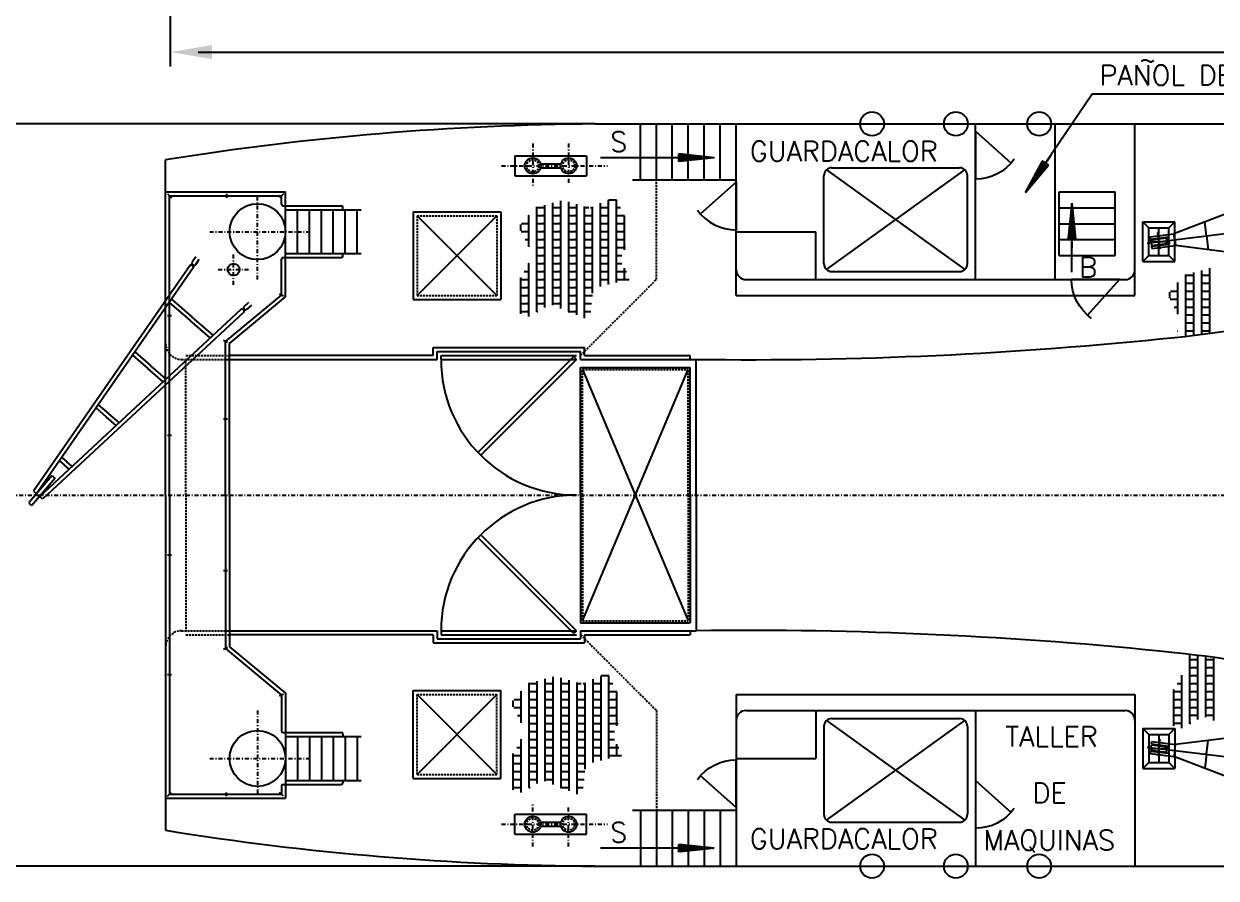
# Model space of a CAD drawing. Extents: x 598 to 1630, y 230 to 779.
# Drawn here: x 942.8 to 1092.2, y 473.5 to 580.5 of the extents above; entities that cross this region are included whole.
import ezdxf

# ---------------------------------------------------------------- set-up
doc = ezdxf.new("R2010")
doc.units = 0
doc.header["$MEASUREMENT"] = 0
for name, pattern in [('CONTINUA', [0]), ('RAYITAS', [0.375, 0.25, -0.125]), ('TRAZO_Y_PUNTO', [1, 0.5, -0.25, 0, -0.25])]:
    doc.linetypes.add(name, pattern=pattern)
doc.layers.get('0').update_dxf_attribs({"linetype": 'CONTINUOUS'})
for name, color, linetype in [('AMA25CON', 2, 'CONTINUA'), ('AMA25DISCON', 2, 'RAYITAS'), ('AMA25PTORAYA', 2, 'TRAZO_Y_PUNTO'), ('ROJ5CON', 1, 'CONTINUA')]:
    doc.layers.add(name, color=color, linetype=linetype)
doc.styles.add('ROMANS2-5', font='romans', dxfattribs={"height": 2.5})

# ---------------------------------------------------------------- blocks, each defined once
blk = doc.blocks.new('SOMBRA')
at = {"color": 0}
for p, q in [((-432, -710), (-432, 599)), ((-332, -654), (-332, 627)), ((-232, -627), (-232, 655)), ((-132, -667), (-132, 683)), ((-32, -707), (-32, 670)), ((68, -747), (68, 641)), ((168, -787), (168, 611)), ((268, -476), (268, 607)), ((368, -393), (368, 651)), ((468, -368), (468, 695)), ((470, 696), (568, 696)), ((568, -343), (568, 695)), ((-538, 496), (-532, 496)), ((-532, 106), (-532, 503)), ((-444, 596), (-332, 596)), ((-432, 496), (-332, 496)), ((-232, 596), (-132, 596)), ((-232, 496), (-132, 496)), ((-32, 596), (68, 596)), ((-32, 496), (68, 496)), ((168, 596), (220, 596)), ((168, 496), (268, 496)), ((243, 596), (268, 596)), ((368, 596), (468, 596)), ((368, 496), (468, 496)), ((568, 596), (618, 596)), ((568, 496), (668, 496)), ((668, 68), (668, 495)), ((-632, 307), (-632, 384)), ((-622, 396), (-532, 396)), ((-432, 396), (-332, 396)), ((-232, 396), (-132, 396)), ((-32, 396), (68, 396)), ((168, 396), (268, 396)), ((368, 396), (468, 396)), ((568, 396), (668, 396)), ((-627, 296), (-532, 296)), ((-577, 196), (-532, 196)), ((-432, 296), (-332, 296)), ((-432, 196), (-332, 196)), ((-232, 296), (-132, 296)), ((-232, 196), (-132, 196)), ((-32, 296), (68, 296)), ((-32, 196), (68, 196)), ((168, 296), (268, 296)), ((168, 196), (268, 196)), ((368, 296), (468, 296)), ((368, 196), (468, 196)), ((568, 296), (668, 296)), ((568, 196), (668, 196)), ((-432, 96), (-332, 96)), ((-232, 96), (-132, 96)), ((-32, 96), (68, 96)), ((168, 96), (268, 96)), ((368, 96), (468, 96)), ((568, 96), (681, 96)), ((-534, -104), (-532, -104)), ((-532, -766), (-532, -100)), ((-432, -4), (-332, -4)), ((-432, -104), (-332, -104)), ((-232, -4), (-132, -4)), ((-232, -104), (-132, -104)), ((-32, -4), (68, -4)), ((-32, -104), (68, -104)), ((168, -4), (268, -4)), ((168, -104), (268, -104)), ((368, -4), (468, -4)), ((368, -104), (468, -104)), ((568, -4), (636, -4)), ((568, -104), (635, -104)), ((-632, -734), (-632, -281)), ((-589, -204), (-532, -204)), ((-432, -204), (-332, -204)), ((-232, -204), (-132, -204)), ((-32, -204), (68, -204)), ((168, -204), (268, -204)), ((368, -204), (468, -204)), ((568, -204), (693, -204)), ((668, -318), (668, -161)), ((-645, -304), (-532, -304)), ((-632, -404), (-532, -404)), ((-432, -304), (-332, -304)), ((-432, -404), (-332, -404)), ((-232, -304), (-132, -304)), ((-232, -404), (-132, -404)), ((-32, -304), (68, -304)), ((-32, -404), (68, -404)), ((168, -304), (268, -304)), ((168, -404), (268, -404)), ((368, -304), (468, -304)), ((568, -304), (724, -304)), ((-632, -504), (-532, -504)), ((-432, -504), (-332, -504)), ((-232, -504), (-132, -504)), ((-32, -504), (68, -504)), ((168, -504), (265, -504)), ((-632, -604), (-532, -604)), ((-632, -704), (-532, -704)), ((-432, -604), (-332, -604)), ((-432, -704), (-421, -704)), ((-232, -604), (-132, -604)), ((-38, -704), (68, -704)), ((-32, -604), (68, -604)), ((168, -604), (255, -604)), ((168, -704), (245, -704))]:
    blk.add_line(p, q, dxfattribs=at)
blk = doc.blocks.new('PUERTA1')
for q in [(-448, -400), (0, -600)]:
    blk.add_line((0, 0), q)
blk.add_arc((0, 0), 600, 215.8984, 270)
blk = doc.blocks.new('*X9')
at = {"color": 0}
for p, q in [((553.35, 111.41), (554.09, 112.15)), ((553.37, 111.61), (554.07, 112.31)), ((553.39, 111.8), (554.06, 112.47)), ((553.41, 112), (554.04, 112.63)), ((553.43, 112.2), (554.02, 112.79)), ((553.46, 112.4), (554.01, 112.95)), ((553.48, 112.6), (553.99, 113.11)), ((553.5, 112.79), (553.97, 113.27)), ((553.52, 112.99), (553.96, 113.43)), ((553.54, 113.19), (553.94, 113.59)), ((553.56, 113.39), (553.92, 113.75)), ((553.58, 113.58), (553.91, 113.91)), ((553.6, 113.78), (553.89, 114.07)), ((553.62, 113.98), (553.87, 114.23)), ((553.64, 114.18), (553.86, 114.39)), ((553.67, 114.38), (553.84, 114.55)), ((553.69, 114.57), (553.82, 114.71)), ((553.71, 114.77), (553.81, 114.87)), ((553.73, 114.97), (553.79, 115.03)), ((553.75, 115.17), (553.77, 115.19)), ((552.87, 106.86), (554.48, 108.47)), ((552.89, 107.06), (554.46, 108.63)), ((552.91, 107.26), (554.44, 108.79)), ((552.93, 107.45), (554.43, 108.95)), ((552.95, 107.65), (554.41, 109.11)), ((552.97, 107.85), (554.39, 109.27)), ((552.99, 108.05), (554.38, 109.43)), ((553.02, 108.25), (554.36, 109.59)), ((553.04, 108.44), (554.34, 109.75)), ((553.06, 108.64), (554.33, 109.91)), ((553.08, 108.84), (554.31, 110.07)), ((553.1, 109.04), (554.29, 110.23)), ((553.12, 109.23), (554.28, 110.39)), ((553.14, 109.43), (554.26, 110.55)), ((553.16, 109.63), (554.24, 110.71)), ((553.18, 109.83), (554.23, 110.87)), ((553.2, 110.03), (554.21, 111.03)), ((553.23, 110.22), (554.19, 111.19)), ((553.25, 110.42), (554.18, 111.35)), ((553.27, 110.62), (554.16, 111.51)), ((553.29, 110.82), (554.14, 111.67)), ((553.31, 111.01), (554.13, 111.83)), ((553.33, 111.21), (554.11, 111.99)), ((552.6, 104.29), (554.7, 106.39)), ((552.62, 104.49), (554.68, 106.55)), ((552.62, 104.14), (554.71, 106.23)), ((552.64, 104.69), (554.66, 106.71)), ((552.66, 104.88), (554.65, 106.87)), ((552.68, 105.08), (554.63, 107.03)), ((552.7, 105.28), (554.61, 107.19)), ((552.72, 105.48), (554.6, 107.35)), ((552.74, 105.68), (554.58, 107.51)), ((552.76, 105.87), (554.56, 107.67)), ((552.79, 106.07), (554.55, 107.83)), ((552.8, 104.14), (554.73, 106.07)), ((552.81, 106.27), (554.53, 107.99)), ((552.83, 106.47), (554.51, 108.15)), ((552.85, 106.66), (554.5, 108.31)), ((552.98, 104.14), (554.75, 105.91)), ((553.15, 104.14), (554.76, 105.75)), ((553.33, 104.14), (554.78, 105.59)), ((553.51, 104.14), (554.8, 105.43)), ((553.68, 104.14), (554.82, 105.27)), ((553.86, 104.14), (554.83, 105.11)), ((554.04, 104.14), (554.85, 104.95)), ((554.21, 104.14), (554.87, 104.79)), ((554.39, 104.14), (554.88, 104.63)), ((554.57, 104.14), (554.9, 104.47)), ((554.74, 104.14), (554.92, 104.31)), ((554.92, 104.14), (554.93, 104.15))]:
    blk.add_line(p, q, dxfattribs=at)
blk = doc.blocks.new('FLECHA')
at = {"layer": 'AMA25CON'}
for p, q in [((0, 0), (-1.18, -11.14)), ((0, 0), (1.17, -11.14)), ((0, 0), (0, -14.08)), ((1.17, -11.14), (-1.18, -11.14))]:
    blk.add_line(p, q, dxfattribs=at)
blk.add_blockref('*X9', (-553.76, -115.28), dxfattribs=at)

msp = doc.modelspace()

# ---------------------------------------------------------------- linework, layer by layer
at = {"layer": 'AMA25CON'}
for p, q in [((961.1, 665.44), (961.1, 575.2)), ((964.6, 577), (1357, 577)), ((1082.88, 575.82), (1082.95, 575.94)), ((1082.95, 575.94), (1083.07, 575.99)), ((1083.07, 575.99), (1083.18, 576.02)), ((1083.18, 576.02), (1083.4, 576.05)), ((1083.4, 576.05), (1083.52, 576.02)), ((1083.52, 576.02), (1083.64, 575.96)), ((1083.64, 575.96), (1083.75, 575.9)), ((1083.75, 575.9), (1083.87, 575.82)), ((1083.87, 575.82), (1083.99, 575.79)), ((1083.99, 575.79), (1084.11, 575.79)), ((1084.11, 575.79), (1084.23, 575.82)), ((1084.23, 575.82), (1084.35, 575.9)), ((1084.35, 575.9), (1084.44, 575.96)), ((1076.69, 571.72), (1068.32, 559.41)), ((1120.13, 571.72), (1076.69, 571.72)), ((1014.34, 568), (920.23, 568)), ((1020.06, 561), (1020.06, 568)), ((1022.06, 561), (1022.06, 568)), ((1024.06, 561), (1024.06, 568)), ((1026.06, 561), (1026.06, 568)), ((1028.06, 561), (1028.06, 568)), ((1030.06, 561), (1030.06, 568)), ((1004.31, 564), (1013.31, 564)), ((1004.31, 564), (1004.31, 561.5)), ((1013.31, 564), (1013.31, 561.5)), ((1029.32, 563.77), (1015.07, 563.77)), ((1029.32, 563.77), (1015.07, 563.77)), ((1083.58, 553.07), (1174.08, 564.18)), ((1007.53, 563), (1010.09, 563)), ((1007.53, 562.5), (1010.09, 562.5)), ((1043.4, 549.75), (1060.72, 562.25)), ((1043.4, 562.25), (1060.72, 549.75)), ((1044.06, 562.5), (1060.06, 562.5)), ((1004.31, 561.5), (1013.31, 561.5)), ((1019.06, 561), (1032.06, 561)), ((1043.06, 550.5), (1043.06, 561.5)), ((1061.06, 550.5), (1061.06, 561.5)), ((960.54, 559.5), (960.54, 559.5)), ((960.79, 559.25), (961.29, 558.75)), ((968.17, 559.25), (968.17, 558.75)), ((975.31, 559.25), (974.81, 558.75)), ((1072.56, 551.5), (1072.56, 559.5)), ((1072.56, 559.5), (1079.56, 559.5)), ((1079.56, 551.5), (1079.56, 559.5)), ((961.04, 521.5), (961.04, 559)), ((961.04, 559), (975.06, 559)), ((975.06, 557.95), (975.06, 559)), ((975.26, 557.75), (982.56, 557.75)), ((982.76, 557.25), (982.76, 557.55)), ((1007.07, 544.45), (1007.07, 557.54)), ((1008.07, 545), (1008.07, 557.82)), ((1009.07, 545.28), (1009.07, 558.1)), ((1010.07, 544.88), (1010.07, 558.38)), ((1011.07, 544.48), (1011.07, 558.25)), ((1012.07, 544.08), (1012.07, 557.96)), ((1013.07, 543.68), (1013.07, 557.66)), ((1014.07, 546.78), (1014.07, 557.62)), ((1015.07, 547.61), (1015.07, 558.06)), ((1016.07, 547.87), (1016.07, 558.5)), ((1016.09, 558.51), (1017.06, 558.51)), ((1017.07, 548.12), (1017.07, 558.5)), ((1074.14, 549.42), (1074.14, 558.07)), ((975.56, 557.25), (985.06, 557.25)), ((977.06, 551.75), (977.06, 557.25)), ((978.56, 551.75), (978.56, 557.25)), ((980.06, 551.75), (980.06, 557.25)), ((981.56, 551.75), (981.56, 557.25)), ((983.06, 551.75), (983.06, 557.25)), ((984.56, 551.75), (984.56, 557.25)), ((991.56, 557), (991.56, 546)), ((991.56, 557), (1002.56, 557)), ((1002.06, 556.5), (992.06, 546.5)), ((992.06, 556.5), (1002.06, 546.5)), ((1002.56, 557), (1002.56, 546)), ((1006.01, 556.51), (1006.07, 556.51)), ((1006.07, 552.61), (1006.07, 556.58)), ((1006.95, 557.51), (1008.07, 557.51)), ((1007.07, 556.51), (1008.07, 556.51)), ((1009.07, 557.51), (1010.07, 557.51)), ((1009.07, 556.51), (1010.07, 556.51)), ((1011.07, 557.51), (1012.07, 557.51)), ((1011.07, 556.51), (1012.07, 556.51)), ((1013.07, 557.51), (1013.59, 557.51)), ((1013.07, 556.51), (1014.07, 556.51)), ((1013.82, 557.51), (1014.07, 557.51)), ((1015.07, 557.51), (1016.07, 557.51)), ((1015.07, 556.51), (1016.07, 556.51)), ((1017.07, 557.51), (1017.56, 557.51)), ((1017.07, 556.51), (1018.06, 556.51)), ((1018.07, 552.23), (1018.07, 556.5)), ((1072.56, 557.5), (1079.56, 557.5)), ((1093.69, 556.83), (1086.95, 554.24)), ((1005.07, 554.62), (1005.07, 555.39)), ((1005.17, 555.51), (1006.07, 555.51)), ((1007.07, 555.51), (1008.07, 555.51)), ((1009.07, 555.51), (1010.07, 555.51)), ((1011.07, 555.51), (1012.07, 555.51)), ((1013.07, 555.51), (1014.07, 555.51)), ((1015.07, 555.51), (1016.07, 555.51)), ((1017.07, 555.51), (1018.07, 555.51)), ((1072.56, 555.5), (1079.56, 555.5)), ((1083.06, 555.75), (1087.06, 555.75)), ((1083.81, 555), (1083.06, 555.75)), ((1083.06, 550.75), (1083.06, 555.75)), ((1083.81, 555), (1086.31, 555)), ((1083.81, 551.5), (1083.81, 555)), ((1085.06, 551.5), (1085.06, 555)), ((1086.31, 555), (1087.06, 555.75)), ((1086.31, 551.5), (1086.31, 555)), ((1087.06, 550.75), (1087.06, 555.75)), ((1091.02, 553.98), (1090.8, 555.72)), ((1005.12, 554.51), (1006.07, 554.51)), ((1005.62, 553.51), (1006.07, 553.51)), ((1007.07, 554.51), (1008.07, 554.51)), ((1007.07, 553.51), (1008.07, 553.51)), ((1009.07, 554.51), (1010.07, 554.51)), ((1009.07, 553.51), (1010.07, 553.51)), ((1011.07, 554.51), (1012.07, 554.51)), ((1011.07, 553.51), (1012.07, 553.51)), ((1013.07, 554.51), (1014.07, 554.51)), ((1013.07, 553.51), (1014.07, 553.51)), ((1015.07, 554.51), (1016.07, 554.51)), ((1015.07, 553.51), (1016.07, 553.51)), ((1017.07, 554.51), (1018.07, 554.51)), ((1017.07, 553.51), (1018.07, 553.51)), ((1072.56, 553.5), (1079.56, 553.5)), ((1083.81, 553.25), (1086.31, 553.25)), ((1083.98, 553.87), (1086.95, 554.24)), ((1084.01, 553.57), (1083.98, 553.87)), ((1084.01, 553.57), (1086.25, 553.85)), ((1084.02, 553.47), (1086.01, 553.72)), ((1084.07, 553.13), (1084.02, 553.47)), ((1084.07, 553.13), (1084.11, 552.78)), ((1085.06, 553.25), (1084.92, 554.38)), ((1085.06, 553.25), (1085.17, 552.33)), ((1086.09, 553.02), (1086.01, 553.72)), ((1086.3, 553.4), (1086.25, 553.85)), ((1086.3, 553.4), (1086.36, 552.95)), ((1087.04, 553.49), (1086.95, 554.24)), ((1087.04, 553.49), (1087.14, 552.75)), ((1091.02, 553.98), (1091.23, 552.24)), ((975.56, 551.75), (985.06, 551.75)), ((982.76, 551.45), (982.76, 551.75)), ((1007.07, 552.51), (1008.07, 552.51)), ((1009.07, 552.51), (1010.07, 552.51)), ((1011.07, 552.51), (1012.07, 552.51)), ((1013.07, 552.51), (1014.07, 552.51)), ((1015.07, 552.51), (1016.07, 552.51)), ((1017.07, 552.51), (1018.2, 552.51)), ((1084.11, 552.78), (1086.09, 553.02)), ((1084.12, 552.68), (1086.36, 552.95)), ((1084.12, 552.68), (1084.16, 552.38)), ((1084.16, 552.38), (1087.14, 552.75)), ((1094.3, 551.86), (1087.14, 552.75)), ((963.58, 550.24), (943.99, 521.99)), ((964.33, 551.33), (963.86, 550.66)), ((963.87, 550.28), (963.95, 550.21)), ((963.9, 550.39), (963.97, 550.33)), ((964.71, 551.01), (964.27, 550.36)), ((975.06, 546.56), (975.06, 551.05)), ((975.26, 551.25), (982.56, 551.25)), ((1006.05, 550.51), (1006.07, 550.51)), ((1006.07, 543.89), (1006.07, 550.55)), ((1007.07, 551.51), (1008.07, 551.51)), ((1007.07, 550.51), (1008.07, 550.51)), ((1009.07, 551.51), (1010.07, 551.51)), ((1009.07, 550.51), (1010.07, 550.51)), ((1011.07, 551.51), (1012.07, 551.51)), ((1011.07, 550.51), (1012.07, 550.51)), ((1013.07, 551.51), (1014.07, 551.51)), ((1013.07, 550.51), (1014.07, 550.51)), ((1015.07, 551.51), (1016.07, 551.51)), ((1015.07, 550.51), (1016.07, 550.51)), ((1017.07, 551.51), (1017.75, 551.51)), ((1017.07, 550.51), (1017.74, 550.51)), ((1072.56, 551.5), (1079.56, 551.5)), ((1083.06, 550.75), (1083.81, 551.5)), ((1083.06, 550.75), (1087.06, 550.75)), ((1083.81, 551.5), (1086.31, 551.5)), ((1087.06, 550.75), (1086.31, 551.5)), ((963.98, 549.95), (944.37, 521.66)), ((1005.07, 544.21), (1005.07, 548.74)), ((1005.49, 549.51), (1006.07, 549.51)), ((1007.07, 549.51), (1008.07, 549.51)), ((1009.07, 549.51), (1010.07, 549.51)), ((1011.07, 549.51), (1012.07, 549.51)), ((1013.07, 549.51), (1014.07, 549.51)), ((1015.07, 549.51), (1016.07, 549.51)), ((1017.07, 549.51), (1018.32, 549.51)), ((1018.07, 548.37), (1018.07, 549.94)), ((1032.06, 546.5), (1032.06, 549.75)), ((1044.06, 549.5), (1060.06, 549.5)), ((1082.06, 546.5), (1082.06, 549.75)), ((1088.31, 549.06), (1089.43, 549.06)), ((1088.43, 541.4), (1088.43, 549.09)), ((1089.43, 541.52), (1089.43, 549.37)), ((1090.43, 541.64), (1090.43, 549.65)), ((1090.43, 549.06), (1091.43, 549.06)), ((1091.43, 541.77), (1091.43, 549.93)), ((1004.94, 548.51), (1006.07, 548.51)), ((1005.07, 547.51), (1006.07, 547.51)), ((1007.07, 548.51), (1008.07, 548.51)), ((1007.07, 547.51), (1008.07, 547.51)), ((1009.07, 548.51), (1010.07, 548.51)), ((1009.07, 547.51), (1010.07, 547.51)), ((1011.07, 548.51), (1012.07, 548.51)), ((1011.07, 547.51), (1012.07, 547.51)), ((1013.07, 548.51), (1014.07, 548.51)), ((1013.07, 547.51), (1014.07, 547.51)), ((1015.07, 548.51), (1016.07, 548.51)), ((1017.07, 548.51), (1018.63, 548.51)), ((1087.37, 548.06), (1087.43, 548.06)), ((1087.43, 544.16), (1087.43, 548.13)), ((1088.43, 548.06), (1089.43, 548.06)), ((1090.43, 548.06), (1091.43, 548.06)), ((960.99, 545.63), (963.56, 543.4)), ((961.27, 546.05), (963.88, 543.78)), ((968.06, 540.73), (975.06, 546.56)), ((970.92, 545.62), (970.35, 545.09)), ((975.31, 546.44), (974.81, 546.68)), ((991.56, 546), (1002.56, 546)), ((1005.07, 546.51), (1006.07, 546.51)), ((1007.07, 546.51), (1008.07, 546.51)), ((1009.07, 546.51), (1010.07, 546.51)), ((1011.07, 546.51), (1012.07, 546.51)), ((1013.07, 546.51), (1014.04, 546.51)), ((1032.06, 546.5), (1082.06, 546.5)), ((1086.43, 546.17), (1086.43, 546.94)), ((1086.48, 546.06), (1087.43, 546.06)), ((1086.53, 547.06), (1087.43, 547.06)), ((1088.43, 547.06), (1089.43, 547.06)), ((1088.43, 546.06), (1089.43, 546.06)), ((1090.43, 547.06), (1091.43, 547.06)), ((1090.43, 546.06), (1091.43, 546.06)), ((969.98, 544.75), (944.75, 521.33)), ((970.32, 544.39), (945.13, 521.01)), ((970.32, 544.69), (970.24, 544.75)), ((970.42, 544.73), (970.35, 544.79)), ((971.3, 545.3), (970.69, 544.73)), ((1005.07, 545.51), (1006.07, 545.51)), ((1005.07, 544.51), (1006.07, 544.51)), ((1007.07, 545.51), (1008.07, 545.51)), ((1007.07, 544.51), (1007.18, 544.51)), ((1009.07, 545.51), (1010.07, 545.51)), ((1011, 544.51), (1012.07, 544.51)), ((1011.07, 545.51), (1012.07, 545.51)), ((1013.07, 545.51), (1013.94, 545.51)), ((1013.07, 544.51), (1013.84, 544.51)), ((1086.98, 545.06), (1087.43, 545.06)), ((1088.43, 545.06), (1089.43, 545.06)), ((1090.43, 545.06), (1091.43, 545.06)), ((960.79, 544), (961.29, 544)), ((966.13, 541.18), (963.56, 543.4)), ((966.5, 541.52), (963.88, 543.78)), ((1088.43, 544.06), (1089.43, 544.06)), ((1088.43, 543.06), (1089.43, 543.06)), ((1090.43, 544.06), (1091.43, 544.06)), ((1090.43, 543.06), (1091.43, 543.06)), ((1087.41, 542.06), (1087.43, 542.06)), ((1088.43, 542.06), (1089.43, 542.06)), ((1090.43, 542.06), (1091.43, 542.06)), ((968.31, 540.62), (967.81, 540.85)), ((968.06, 521.5), (968.06, 540.73)), ((994.06, 540), (1013.06, 540)), ((994.06, 539), (994.06, 540)), ((1013.06, 539), (1013.06, 540)), ((956.4, 539.02), (958.32, 537.36)), ((956.69, 539.43), (958.64, 537.74)), ((994.06, 539), (968.56, 539)), ((995.06, 539), (1012.06, 539)), ((995.06, 538.5), (995.06, 539)), ((995.06, 538.5), (1012.06, 538.5)), ((1011.71, 538.85), (999.69, 526.84)), ((1012.06, 538.5), (1000.04, 526.48)), ((1012.06, 538.5), (1011.71, 538.85)), ((1013.06, 539), (1026.31, 539)), ((1026.31, 538.5), (1026.31, 539)), ((1027.06, 521.5), (1027.06, 538.5)), ((960.23, 535.7), (958.32, 537.36)), ((960.6, 536.04), (958.64, 537.74)), ((1012.56, 537.5), (1026.31, 537.5)), ((1012.56, 521.5), (1012.56, 537.5)), ((1012.81, 537.25), (1026.06, 505.75)), ((1012.81, 505.75), (1026.06, 537.25)), ((1026.31, 521.5), (1026.31, 537.5)), ((951.82, 532.41), (953.07, 531.32)), ((952.1, 532.82), (953.4, 531.69)), ((954.33, 530.23), (953.07, 531.32)), ((954.7, 530.57), (953.4, 531.69)), ((968.31, 531), (967.81, 531)), ((960.79, 529), (961.29, 529)), ((947.52, 526.21), (948.16, 525.65)), ((947.23, 525.79), (947.83, 525.27)), ((948.43, 524.75), (947.83, 525.27)), ((948.8, 525.1), (948.16, 525.65)), ((946.33, 523.93), (943.39, 520.53)), ((946.71, 523.6), (943.76, 520.2)), ((946.33, 523.93), (946.52, 523.76)), ((946.71, 523.6), (946.52, 523.76)), ((943.99, 521.99), (944.37, 521.66)), ((943.39, 520.53), (943.57, 520.36)), ((943.76, 520.2), (943.57, 520.36)), ((945.13, 521.01), (944.75, 521.33)), ((961.04, 521.5), (961.04, 484)), ((968.06, 521.5), (968.06, 502.26)), ((1012.56, 521.5), (1012.56, 505.5)), ((1026.31, 521.5), (1026.31, 505.5)), ((1027.06, 521.5), (1027.06, 504.5)), ((1011.71, 504.15), (999.69, 516.16)), ((1012.06, 504.5), (1000.04, 516.52)), ((960.79, 514), (961.29, 514)), ((968.31, 512), (967.81, 512)), ((1012.56, 505.5), (1026.31, 505.5)), ((994.06, 504), (968.56, 504)), ((994.06, 504), (994.06, 503)), ((995.06, 504.5), (1012.06, 504.5)), ((995.06, 504.5), (995.06, 504)), ((995.06, 504), (1012.06, 504)), ((1012.06, 504.5), (1011.71, 504.15)), ((1013.06, 504), (1026.31, 504)), ((1013.06, 504), (1013.06, 503)), ((1026.31, 504.5), (1026.31, 504)), ((968.31, 502.38), (967.81, 502.15)), ((968.06, 502.26), (975.06, 496.44)), ((994.06, 503), (1013.06, 503)), ((1088.94, 492.84), (1088.94, 501.54)), ((1088.94, 500.9), (1089.94, 500.9)), ((1089.94, 493.39), (1089.94, 501.42)), ((1090.94, 493.67), (1090.94, 501.29)), ((1090.94, 500.9), (1091.94, 500.9)), ((1091.94, 493.27), (1091.94, 501.16)), ((1088.94, 499.9), (1089.94, 499.9)), ((1090.94, 499.9), (1091.94, 499.9)), ((960.79, 499), (961.29, 499)), ((1087.36, 497.9), (1087.94, 497.9)), ((1087.92, 498.9), (1087.94, 498.9)), ((1087.94, 492.28), (1087.94, 498.94)), ((1088.94, 498.9), (1089.94, 498.9)), ((1088.94, 497.9), (1089.94, 497.9)), ((1090.94, 498.9), (1091.94, 498.9)), ((1090.94, 497.9), (1091.94, 497.9)), ((975.31, 496.56), (974.81, 496.32)), ((975.06, 496.44), (975.06, 491.95)), ((991.56, 486), (991.56, 497)), ((991.56, 497), (1002.56, 497)), ((992.06, 486.5), (1002.06, 496.5)), ((1002.06, 486.5), (992.06, 496.5)), ((1002.56, 486), (1002.56, 497)), ((1032.06, 496.5), (1082.06, 496.5)), ((1032.06, 496.5), (1032.06, 493.25)), ((1082.06, 496.5), (1082.06, 493.25)), ((1086.81, 496.9), (1087.94, 496.9)), ((1086.94, 492.6), (1086.94, 497.13)), ((1088.94, 496.9), (1089.94, 496.9)), ((1090.94, 496.9), (1091.94, 496.9)), ((1086.94, 495.9), (1087.94, 495.9)), ((1086.94, 494.9), (1087.94, 494.9)), ((1088.94, 495.9), (1089.94, 495.9)), ((1088.94, 494.9), (1089.94, 494.9)), ((1090.94, 495.9), (1091.94, 495.9)), ((1090.94, 494.9), (1091.94, 494.9)), ((1044.06, 493.5), (1060.06, 493.5)), ((1086.94, 493.9), (1087.94, 493.9)), ((1088.94, 493.9), (1089.94, 493.9)), ((1090.94, 493.9), (1091.94, 493.9)), ((1043.06, 492.5), (1043.06, 481.5)), ((1043.4, 480.75), (1060.72, 493.25)), ((1043.4, 493.25), (1060.72, 480.75)), ((1061.06, 492.5), (1061.06, 481.5)), ((1083.06, 492.25), (1087.06, 492.25)), ((1083.06, 492.25), (1083.06, 487.25)), ((1083.06, 492.25), (1083.81, 491.5)), ((1087.06, 492.25), (1086.31, 491.5)), ((1086.94, 492.9), (1087.94, 492.9)), ((1087.06, 492.25), (1087.06, 487.25)), ((1088.94, 492.9), (1089.05, 492.9)), ((975.26, 491.75), (982.56, 491.75)), ((975.56, 491.25), (985.06, 491.25)), ((977.06, 491.25), (977.06, 485.75)), ((978.56, 491.25), (978.56, 485.75)), ((980.06, 491.25), (980.06, 485.75)), ((981.56, 491.25), (981.56, 485.75)), ((982.76, 491.55), (982.76, 491.25)), ((983.06, 491.25), (983.06, 485.75)), ((984.56, 491.25), (984.56, 485.75)), ((1083.81, 491.5), (1086.31, 491.5)), ((1083.81, 491.5), (1083.81, 488)), ((1084.12, 490.32), (1084.16, 490.62)), ((1084.12, 490.32), (1086.36, 490.04)), ((1084.16, 490.62), (1087.14, 490.25)), ((1085.06, 491.5), (1085.06, 488)), ((1085.06, 489.75), (1085.2, 490.88)), ((1086.31, 491.5), (1086.31, 488)), ((1094.3, 491.13), (1087.14, 490.25)), ((1091.02, 489.02), (1091.23, 490.75)), ((1083.58, 489.93), (1174.08, 478.82)), ((1083.81, 489.75), (1086.31, 489.75)), ((1084.01, 489.42), (1083.98, 489.13)), ((1083.98, 489.13), (1086.95, 488.76)), ((1084.01, 489.42), (1086.25, 489.15)), ((1084.07, 489.87), (1084.02, 489.52)), ((1084.02, 489.52), (1086.01, 489.28)), ((1084.07, 489.87), (1084.11, 490.22)), ((1084.11, 490.22), (1086.09, 489.97)), ((1085.06, 489.75), (1084.95, 488.83)), ((1086.01, 489.28), (1086.09, 489.97)), ((1086.3, 489.6), (1086.25, 489.15)), ((1086.3, 489.6), (1086.36, 490.04)), ((1087.04, 489.51), (1086.95, 488.76)), ((1087.04, 489.51), (1087.14, 490.25)), ((1091.02, 489.02), (1090.8, 487.28)), ((1083.81, 488), (1083.06, 487.25)), ((1083.81, 488), (1086.31, 488)), ((1086.31, 488), (1087.06, 487.25)), ((1093.69, 486.17), (1086.95, 488.76)), ((991.56, 486), (1002.56, 486)), ((1083.06, 487.25), (1087.06, 487.25)), ((975.06, 485.05), (975.06, 484)), ((975.26, 485.25), (982.56, 485.25)), ((975.56, 485.75), (985.06, 485.75)), ((982.76, 485.75), (982.76, 485.45)), ((960.54, 483.5), (960.54, 483.5)), ((960.79, 483.75), (961.29, 484.25)), ((961.04, 484), (975.06, 484)), ((968.17, 483.75), (968.17, 484.25)), ((975.31, 483.75), (974.81, 484.25)), ((1004.31, 481.5), (1013.31, 481.5)), ((1004.31, 479), (1004.31, 481.5)), ((1013.31, 479), (1013.31, 481.5)), ((1019.06, 482), (1032.06, 482)), ((1020.06, 482), (1020.06, 475)), ((1022.06, 482), (1022.06, 475)), ((1024.06, 482), (1024.06, 475)), ((1026.06, 482), (1026.06, 475)), ((1028.06, 482), (1028.06, 475)), ((1030.06, 482), (1030.06, 475)), ((1007.53, 480.5), (1010.09, 480.5)), ((1007.53, 480), (1010.09, 480)), ((1044.06, 480.5), (1060.06, 480.5)), ((1004.31, 479), (1013.31, 479)), ((1029.32, 477.25), (1015.07, 477.25)), ((1014.34, 475), (920.23, 475))]:
    msp.add_line(p, q, dxfattribs=at)
for centre, radius in [((1049.1, 568), 1.5), ((1059.6, 568), 1.5), ((1070.05, 568), 1.5), ((1006.56, 562.75), 1), ((1011.06, 562.75), 1), ((969.06, 549.75), 0.75), ((1006.56, 480.25), 1), ((1011.06, 480.25), 1), ((1049.1, 475), 1.5), ((1059.6, 475), 1.5), ((1070.05, 475), 1.5)]:
    msp.add_circle(centre, radius, dxfattribs=at)
for centre, radius, start, end in [((1044.06, 561.5), 1, 90, 180), ((1060.06, 561.5), 1, 0, 90), ((975.26, 557.95), 0.2, 180, 270), ((982.56, 557.55), 0.2, 360, 90), ((963.74, 550.13), 0.2, 49.0663, 145.2705), ((964.03, 550.54), 0.2, 145.2705, 229.0663), ((963.82, 550.06), 0.2, 325.2705, 49.0663), ((964.1, 550.48), 0.2, 229.0663, 325.2705), ((975.26, 551.05), 0.2, 90, 180), ((982.56, 551.45), 0.2, 270, 0), ((1044.06, 550.5), 1, 180, 270), ((1060.06, 550.5), 1, 270, 0), ((970.11, 544.6), 0.2, 49.0663, 132.8621), ((970.48, 544.94), 0.2, 132.8621, 229.0663), ((970.19, 544.54), 0.2, 312.8621, 49.0663), ((970.56, 544.88), 0.2, 229.0663, 312.8621), ((1071.75, 687.61), 147.16, 275.9706, 283.8819), ((1033.54, 1052.95), 514.49, 269.2779, 275.9706), ((1012.06, 538.5), 17, 180, 270), ((1012.06, 504.5), 17, 90, 180), ((1033.54, -9.95), 514.49, 84.0294, 90.7221), ((1071.75, 355.38), 147.16, 76.1181, 84.0294), ((1044.06, 492.5), 1, 90, 180), ((1060.06, 492.5), 1, 0, 90), ((975.26, 491.95), 0.2, 180, 270), ((982.56, 491.55), 0.2, 0, 90), ((975.26, 485.05), 0.2, 90, 180), ((982.56, 485.45), 0.2, 270, 0), ((1044.06, 481.5), 1, 180, 270), ((1060.06, 481.5), 1, 270, 0)]:
    msp.add_arc(centre, radius, start, end, dxfattribs=at)
msp.add_solid([(966.36, 576.13), (966.36, 577.88), (961.11, 577)], dxfattribs=at)
at = {"layer": 'AMA25DISCON'}
for p, q in [((1022.06, 548.5), (1022.06, 568)), ((992.06, 556.5), (992.06, 546.5)), ((992.06, 556.5), (1002.06, 556.5)), ((1002.06, 556.5), (1002.06, 546.5)), ((1012.56, 539), (1022.06, 548.5)), ((992.06, 546.5), (1002.06, 546.5)), ((962.54, 538.5), (968.56, 538.5)), ((963.06, 539), (968.56, 539)), ((963.06, 521.5), (963.06, 538.5)), ((1012.81, 537.25), (1026.06, 537.25)), ((1012.81, 521.5), (1012.81, 537.25)), ((1026.06, 521.5), (1026.06, 537.25)), ((963.06, 521.5), (963.06, 504.5)), ((1012.81, 521.5), (1012.81, 505.75)), ((1026.06, 521.5), (1026.06, 505.75)), ((1012.81, 505.75), (1026.06, 505.75)), ((962.54, 504.5), (968.56, 504.5)), ((963.06, 504), (968.56, 504)), ((1012.56, 504), (1022.06, 494.5)), ((992.06, 486.5), (992.06, 496.5)), ((992.06, 496.5), (1002.06, 496.5)), ((1002.06, 486.5), (1002.06, 496.5)), ((1022.06, 494.5), (1022.06, 475)), ((992.06, 486.5), (1002.06, 486.5))]:
    msp.add_line(p, q, dxfattribs=at)
for centre in [(1006.56, 562.75), (1011.06, 562.75), (1006.56, 480.25), (1011.06, 480.25)]:
    msp.add_circle(centre, 0.75, dxfattribs=at)
for centre, start, end in [((962.54, 540.5), 180, 270), ((962.54, 502.5), 90, 180)]:
    msp.add_arc(centre, 2, start, end, dxfattribs=at)
at = {"layer": 'AMA25PTORAYA'}
for p, q in [((1006.56, 565.54), (1006.56, 560.23)), ((1011.06, 565.54), (1011.06, 560.43)), ((1002.64, 562.75), (1015.95, 562.75)), ((972.06, 548.49), (972.06, 559)), ((966.06, 554.5), (978.56, 554.5)), ((969.06, 547.83), (969.06, 551.67)), ((967.14, 549.75), (970.98, 549.75)), ((924.56, 521.5), (1418.09, 521.5)), ((972.06, 494.51), (972.06, 484)), ((966.06, 488.5), (978.56, 488.5)), ((1006.56, 477.46), (1006.56, 482.77)), ((1011.06, 477.46), (1011.06, 482.57)), ((1002.64, 480.25), (1015.95, 480.25))]:
    msp.add_line(p, q, dxfattribs=at)
at = {"layer": 'ROJ5CON'}
for p, q in [((1014.44, 568), (1232.09, 568)), ((1032.06, 549.75), (1032.06, 568)), ((1062.06, 548.5), (1062.06, 568)), ((1072.06, 548.5), (1072.06, 568)), ((1082.06, 549.75), (1082.06, 568)), ((960.54, 521.5), (960.54, 563.5)), ((960.54, 559.5), (975.56, 559.5)), ((960.54, 559.5), (960.54, 559.5)), ((975.56, 546.32), (975.56, 559.5)), ((1032.06, 554.5), (1042.06, 554.5)), ((1042.06, 548.5), (1042.06, 554.5)), ((1033.31, 548.5), (1080.81, 548.5)), ((968.56, 540.5), (975.56, 546.32)), ((968.56, 521.5), (968.56, 540.5)), ((968.56, 538.5), (994.56, 538.5)), ((994.56, 539.5), (1012.56, 539.5)), ((994.56, 538.5), (994.56, 539.5)), ((1012.56, 538.5), (1012.56, 539.5)), ((1012.56, 538.5), (1027.06, 538.5)), ((960.54, 521.5), (960.54, 479.5)), ((968.56, 521.5), (968.56, 502.5)), ((968.56, 504.5), (994.56, 504.5)), ((994.56, 504.5), (994.56, 503.5)), ((1012.56, 504.5), (1027.06, 504.5)), ((1012.56, 504.5), (1012.56, 503.5)), ((968.56, 502.5), (975.56, 496.67)), ((994.56, 503.5), (1012.56, 503.5)), ((975.56, 496.67), (975.56, 483.5)), ((1033.31, 494.5), (1080.81, 494.5)), ((1042.06, 494.5), (1042.06, 488.5)), ((1062.06, 494.5), (1062.06, 475)), ((1032.06, 493.25), (1032.06, 475)), ((1082.06, 493.25), (1082.06, 475)), ((1032.06, 488.5), (1042.06, 488.5)), ((960.54, 483.5), (975.56, 483.5)), ((960.54, 483.5), (960.54, 483.5)), ((1014.44, 475), (1232.09, 475))]:
    msp.add_line(p, q, dxfattribs=at)
for centre in [(972.06, 554.5), (972.06, 488.5)]:
    msp.add_circle(centre, 3.5, dxfattribs=at)
for centre, radius, start, end in [((1016.82, 214.42), 353.58, 90.3852, 99.1589), ((1033.31, 549.75), 1.25, 180, 270), ((1080.81, 549.75), 1.25, 270, 0), ((1033.31, 493.25), 1.25, 90, 180), ((1080.81, 493.25), 1.25, 0, 90), ((1016.82, 828.57), 353.58, 260.8411, 269.6148)]:
    msp.add_arc(centre, radius, start, end, dxfattribs=at)

# ---------------------------------------------------------------- block references
at = {"layer": 'AMA25CON'}
for name, p, xscale, yscale, zscale in [('PUERTA1', (1062.06, 567.09), -0.009999999999990905, 0.009999999999990905, 0.01), ('PUERTA1', (1032.06, 560.72), 0.009999999999990905, 0.009999999999990905, 0.01), ('FLECHA', (1074.14, 558.07), 0.3999999999999773, 0.4000000000000057, 0.4), ('SOMBRA', (1010.44, 491.91), 0.009999999999990905, 0.009999999999990905, 0.01), ('PUERTA1', (1062.06, 485.74), -0.009999999999990905, 0.009999999999990905, 0.01)]:
    msp.add_blockref(name, p, dxfattribs=dict(at, xscale=xscale, yscale=yscale, zscale=zscale))
for name, p, xscale, yscale, zscale, rotation in [('FLECHA', (1029.32, 563.77), 0.4000000000000057, 0.4000000000000057, 0.4, 270), ('FLECHA', (1068.32, 559.41), 0.3999999999999869, 0.4000000000000057, 0.4, 145.6933509355832), ('PUERTA1', (1080.12, 548.5), -0.009999999999990905, 0.009999999999990905, 0.01, 270), ('PUERTA1', (1032.06, 482.33), -0.009999999999990905, 0.009999999999990905, 0.01, 180), ('FLECHA', (1029.32, 477.25), 0.4000000000000057, 0.4000000000000057, 0.4, 270)]:
    msp.add_blockref(name, p, dxfattribs=dict(at, xscale=xscale, yscale=yscale, zscale=zscale, rotation=rotation))

# ---------------------------------------------------------------- texts
at = {"layer": 'AMA25CON', "style": 'ROMANS2-5'}
for s, p in [('PANOL DE REPUESTOS', (1077.61, 572.85)), ('S', (1016.26, 564.5)), ('GUARDACALOR', (1033.77, 563.34)), ('B', (1075.06, 548.79)), ('TALLER', (1065.82, 489.98)), ('DE', (1069.21, 482.92)), ('S', (1016.26, 477.98)), ('GUARDACALOR', (1033.77, 477.19)), ('MAQUINAS', (1063.05, 476.99))]:
    msp.add_text(s, height=2.5, dxfattribs=at).set_placement(p)

doc.saveas('drawing.dxf')
